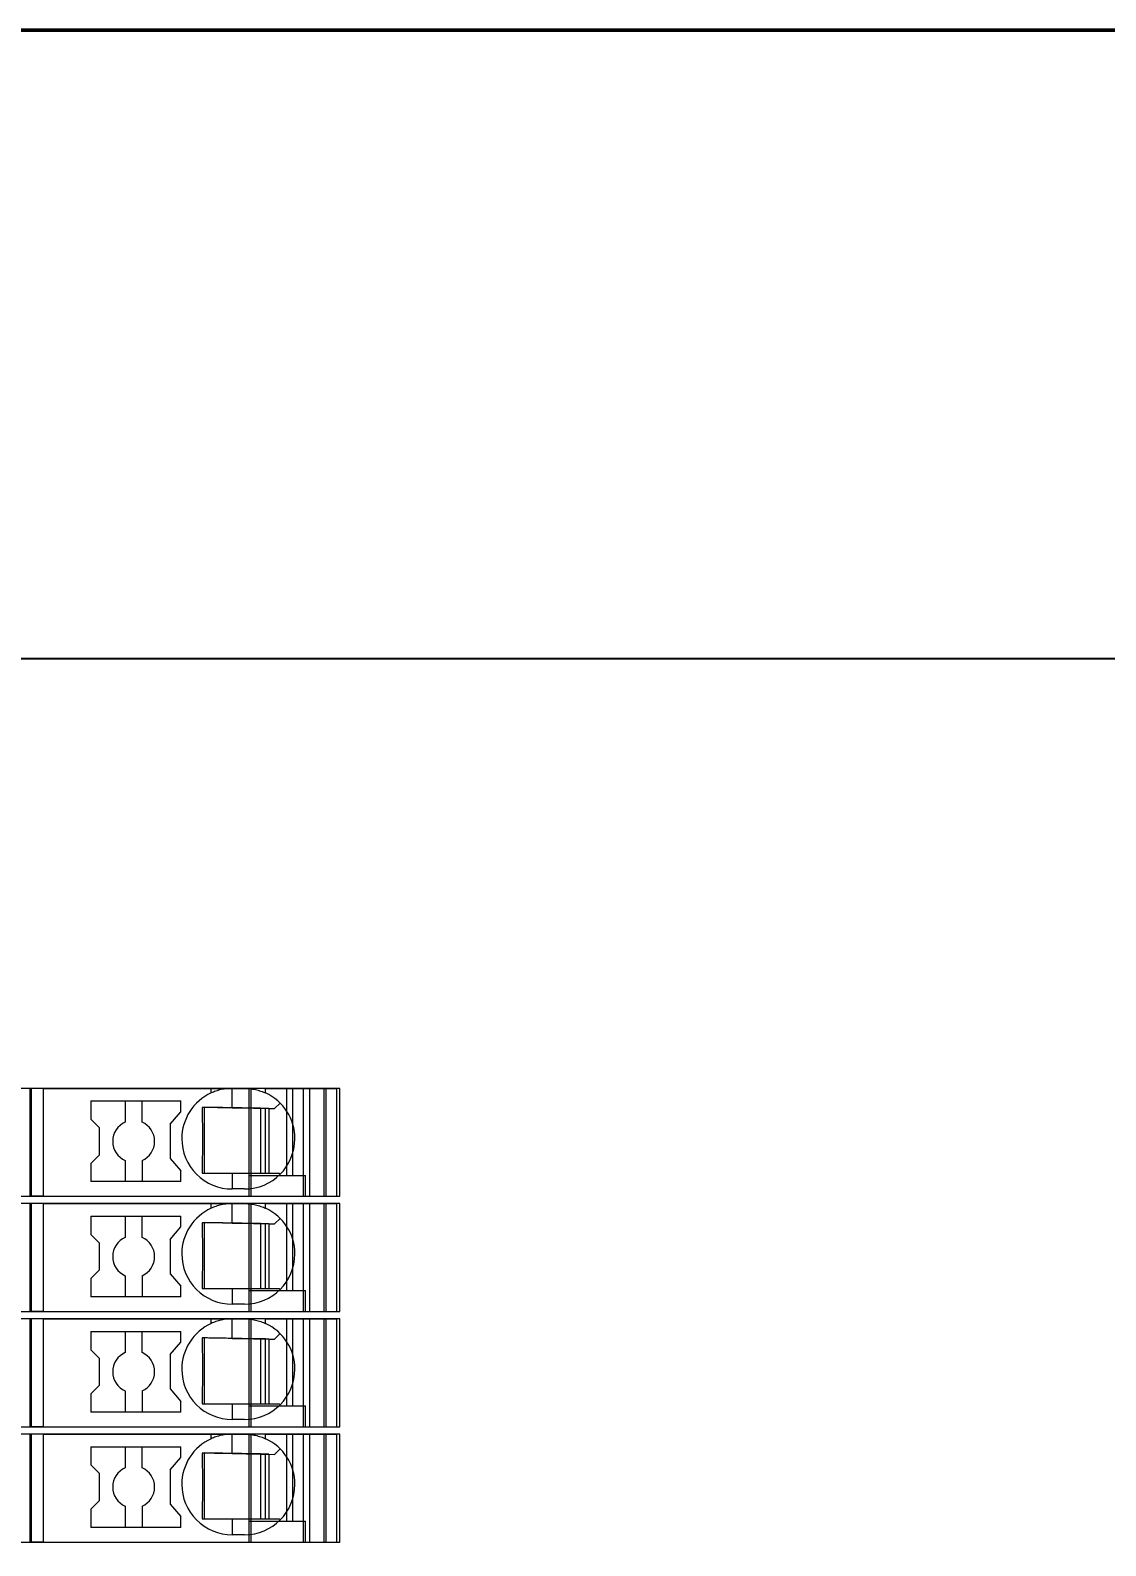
# Model space of a CAD drawing. Header units: millimetres. Extents: x 0 to 1680, y 0 to 1188.
# Drawn here: x 954.4 to 1005.7, y 600.7 to 673 of the extents above; entities that cross this region are included whole.
import ezdxf
from ezdxf.enums import TextEntityAlignment as Align

# ---------------------------------------------------------------- set-up
doc = ezdxf.new("R2010")
doc.units = ezdxf.units.MM
for name, color, linetype, lineweight in [('EPLAN100', 7, 'Continuous', 13), ('EPLAN309', 5, 'Continuous', 5), ('EPLAN310', 5, 'Continuous', 5), ('EPLAN400', 5, 'Continuous', 9), ('EPLAN440', 73, 'Continuous', 9), ('EPLAN493', 5, 'Continuous', 5), ('EPLAN500', 7, 'Continuous', 9), ('EPLAN501', 7, 'Continuous', 9), ('EPLAN502', 7, 'Continuous', 9), ('EPLAN503', 7, 'Continuous', 9), ('EPLAN504', 7, 'Continuous', 9), ('MAIN-1', 7, 'Continuous', 5), ('MAIN-2', 7, 'Continuous', 5)]:
    doc.layers.add(name, color=color, linetype=linetype, lineweight=lineweight)
doc.styles.add('Tahoma', font='')
doc.styles.get('Tahoma').set_extended_font_data('Tahoma')

# ---------------------------------------------------------------- blocks, each defined once
blk = doc.blocks.new('EPLSYM_LibrarySPECIAL_Symbol12_Variant0_Placement8')
at = {"layer": 'EPLAN309', "lineweight": 13, "ltscale": 16}
blk.add_lwpolyline([(0, -5.15), (68.15, -5.15), (68.15, 0), (0, 0)], close=True, dxfattribs=at)
at = {"layer": 'EPLAN493', "color": 5, "style": 'Tahoma'}
blk.add_attdef('17_20450', text='', height=2.3478, dxfattribs=at).set_placement((0, -21.83478), align=Align.MIDDLE_RIGHT)
blk = doc.blocks.new('EPLSYM_LibrarySPECIAL_Symbol12_Variant0_Placement8_1')
at = {"layer": 'EPLAN309', "lineweight": 13, "ltscale": 16}
blk.add_lwpolyline([(0, -5.15), (68.15, -5.15), (68.15, 0), (0, 0)], close=True, dxfattribs=at)
at = {"layer": 'EPLAN493', "color": 5, "style": 'Tahoma'}
blk.add_attdef('17_20450', text='', height=2.3478, dxfattribs=at).set_placement((0, -21.83478), align=Align.MIDDLE_RIGHT)
blk = doc.blocks.new('EPLSYM_LibrarySPECIAL_Symbol12_Variant0_Placement8_2')
at = {"layer": 'EPLAN309', "lineweight": 13, "ltscale": 16}
blk.add_lwpolyline([(0, -5.15), (68.15, -5.15), (68.15, 0), (0, 0)], close=True, dxfattribs=at)
at = {"layer": 'EPLAN493', "color": 5, "style": 'Tahoma'}
blk.add_attdef('17_20450', text='', height=2.3478, dxfattribs=at).set_placement((0, -21.83478), align=Align.MIDDLE_RIGHT)
blk = doc.blocks.new('EPLSYM_LibrarySPECIAL_Symbol12_Variant0_Placement8_3')
at = {"layer": 'EPLAN309', "lineweight": 13, "ltscale": 16}
blk.add_lwpolyline([(0, -5.15), (68.15, -5.15), (68.15, 0), (0, 0)], close=True, dxfattribs=at)
at = {"layer": 'EPLAN493', "color": 5, "style": 'Tahoma'}
blk.add_attdef('17_20450', text='', height=2.3478, dxfattribs=at).set_placement((0, -21.83478), align=Align.MIDDLE_RIGHT)
blk = doc.blocks.new('EPLSYM_LibrarySPECIAL_Symbol11_Variant0_Placement8')
at = {"layer": 'EPLAN310', "lineweight": 25, "ltscale": 16}
blk.add_lwpolyline([(0, -440), (350, -440), (350, 0), (0, 0)], close=True, dxfattribs=at)
at = {"layer": 'EPLAN400', "color": 5, "style": 'Tahoma'}
blk.add_attdef('17_20010', text='', height=2.2575, dxfattribs=at).set_placement((-1.5, -0.9515), align=Align.TOP_RIGHT)
at = {"layer": 'EPLAN440', "color": 73, "style": 'Tahoma'}
blk.add_attdef('17_20300', text='', height=1.6254, dxfattribs=at).set_placement((-1.5, -4.57508), align=Align.TOP_RIGHT)
at = {"layer": 'EPLAN500', "color": 7, "style": 'Tahoma'}
blk.add_attdef('17_20027', text='', height=1.6254, dxfattribs=at).set_placement((-1.5, -7.27508), align=Align.TOP_RIGHT)
at = {"layer": 'EPLAN501', "color": 7, "style": 'Tahoma'}
blk.add_attdef('17_20011', text='', height=1.6254, dxfattribs=at).set_placement((-1.5, -12.67508), align=Align.TOP_RIGHT)
at = {"layer": 'EPLAN502', "color": 7, "style": 'Tahoma'}
blk.add_attdef('17_20025', text='', height=1.6254, dxfattribs=at).set_placement((-1.5, -15.37508), align=Align.TOP_RIGHT)
at = {"layer": 'EPLAN503', "color": 7, "style": 'Tahoma'}
blk.add_attdef('17_20024', text='', height=1.6254, dxfattribs=at).set_placement((-1.5, -18.07508), align=Align.TOP_RIGHT)
at = {"layer": 'EPLAN504', "color": 7, "style": 'Tahoma'}
blk.add_attdef('17_20901[1]', text='', height=1.6254, dxfattribs=at).set_placement((-1.5, -9.97508), align=Align.TOP_RIGHT)

msp = doc.modelspace()

# ---------------------------------------------------------------- linework, layer by layer
at = {"layer": 'EPLAN100', "lineweight": 50, "ltscale": 16}
msp.add_lwpolyline([(742, 173), (1142, 173), (1142, 673), (742, 673)], close=True, dxfattribs=at)
at = {"layer": 'MAIN-1'}
for p, q in [((955, 622.5), (954.367, 622.5)), ((954.367, 617.35), (954.367, 622.5)), ((955, 622.5), (963, 622.5)), ((955, 617.35), (955, 622.5)), ((963, 622.5), (964, 622.5)), ((963, 622.282), (963, 622.5)), ((963.052, 622.305), (963, 622.282)), ((963.106, 622.327), (963.052, 622.305)), ((963.163, 622.349), (963.106, 622.327)), ((963.222, 622.37), (963.163, 622.349)), ((963.283, 622.39), (963.222, 622.37)), ((963.347, 622.409), (963.283, 622.39)), ((963.413, 622.427), (963.347, 622.409)), ((963.481, 622.443), (963.413, 622.427)), ((963.551, 622.458), (963.481, 622.443)), ((963.622, 622.47), (963.551, 622.458)), ((963.696, 622.481), (963.622, 622.47)), ((963.771, 622.489), (963.696, 622.481)), ((963.847, 622.495), (963.771, 622.489)), ((963.923, 622.499), (963.847, 622.495)), ((964, 622.5), (963.923, 622.499)), ((964, 621.568), (964, 622.5)), ((964, 622.5), (964.6, 622.5)), ((964.6, 622.5), (964.677, 622.499)), ((965.6, 622.5), (964.6, 622.5)), ((964.677, 622.499), (964.753, 622.495)), ((964.753, 622.495), (964.829, 622.489)), ((964.829, 622.489), (964.904, 622.481)), ((964.904, 622.481), (964.978, 622.47)), ((964.978, 622.47), (965.049, 622.458)), ((965.049, 622.458), (965.119, 622.443)), ((965.119, 622.443), (965.187, 622.427)), ((965.187, 622.427), (965.253, 622.409)), ((965.253, 622.409), (965.317, 622.39)), ((965.317, 622.39), (965.378, 622.37)), ((965.378, 622.37), (965.437, 622.349)), ((965.437, 622.349), (965.494, 622.327)), ((965.494, 622.327), (965.548, 622.305)), ((965.548, 622.305), (965.6, 622.282)), ((965.6, 622.5), (969, 622.5)), ((965.6, 622.282), (965.6, 622.5)), ((969, 617.35), (969, 622.5)), ((957.25, 621.9), (957.25, 621.029)), ((957.25, 621.9), (961.55, 621.9)), ((958.9, 621.9), (958.9, 620.892)), ((959.7, 620.892), (959.7, 621.9)), ((961.05, 620.793), (961.55, 621.389)), ((961.55, 621.389), (961.55, 621.9)), ((962.574, 621.592), (962.574, 621.522)), ((962.635, 621.591), (962.574, 621.592)), ((962.574, 621.522), (962.575, 621.45)), ((962.575, 621.45), (962.576, 621.377)), ((962.576, 621.377), (962.577, 621.303)), ((962.577, 621.303), (962.577, 621.227)), ((962.696, 621.59), (962.635, 621.591)), ((962.671, 621.591), (962.671, 618.45)), ((962.759, 621.589), (962.696, 621.59)), ((962.822, 621.588), (962.759, 621.589)), ((962.887, 621.587), (962.822, 621.588)), ((962.953, 621.586), (962.887, 621.587)), ((963.021, 621.585), (962.953, 621.586)), ((963.09, 621.584), (963.021, 621.585)), ((963.16, 621.582), (963.09, 621.584)), ((963.233, 621.581), (963.16, 621.582)), ((963.307, 621.58), (963.233, 621.581)), ((963.385, 621.579), (963.307, 621.58)), ((963.464, 621.577), (963.385, 621.579)), ((963.547, 621.576), (963.464, 621.577)), ((963.632, 621.575), (963.547, 621.576)), ((963.72, 621.573), (963.632, 621.575)), ((963.812, 621.571), (963.72, 621.573)), ((963.905, 621.57), (963.812, 621.571)), ((964, 621.568), (963.905, 621.57)), ((964, 621.568), (966.033, 621.533)), ((965.35, 621.545), (965.35, 618.45)), ((965.6, 618.45), (965.6, 621.54)), ((965.75, 621.538), (965.75, 618.45)), ((966.033, 621.533), (966.297, 621.797)), ((957.65, 620.629), (957.25, 621.029)), ((957.65, 620.629), (957.65, 619.321)), ((961.05, 620.793), (961.05, 619.157)), ((962.577, 621.227), (962.578, 621.149)), ((962.578, 621.149), (962.579, 621.07)), ((962.579, 621.07), (962.58, 620.988)), ((962.58, 620.988), (962.58, 620.904)), ((962.58, 620.904), (962.581, 620.817)), ((962.581, 620.817), (962.581, 620.726)), ((962.581, 620.726), (962.582, 620.632)), ((962.582, 620.632), (962.582, 620.534)), ((962.582, 620.534), (962.583, 620.431)), ((962.583, 620.431), (962.583, 620.324)), ((962.583, 620.324), (962.583, 620.213)), ((962.583, 620.213), (962.583, 620.1)), ((962.583, 620.1), (962.583, 619.979)), ((962.583, 619.979), (962.583, 619.861)), ((962.583, 619.861), (962.583, 619.747)), ((957.65, 619.321), (957.25, 618.921)), ((961.05, 619.157), (961.55, 618.561)), ((962.579, 619.159), (962.578, 619.073)), ((962.58, 619.248), (962.579, 619.159)), ((962.581, 619.339), (962.58, 619.248)), ((962.582, 619.534), (962.581, 619.434)), ((962.581, 619.434), (962.581, 619.339)), ((962.583, 619.747), (962.582, 619.638)), ((962.582, 619.638), (962.582, 619.534)), ((957.25, 618.921), (957.25, 618.05)), ((958.9, 619.058), (958.9, 618.05)), ((959.7, 619.058), (959.7, 618.05)), ((961.55, 618.05), (961.55, 618.561)), ((962.573, 618.524), (962.572, 618.45)), ((962.572, 618.45), (962.633, 618.45)), ((962.574, 618.598), (962.573, 618.524)), ((962.575, 618.75), (962.574, 618.674)), ((962.574, 618.674), (962.574, 618.598)), ((962.576, 618.829), (962.575, 618.75)), ((962.577, 618.908), (962.576, 618.829)), ((962.578, 618.99), (962.577, 618.908)), ((962.578, 619.073), (962.578, 618.99)), ((962.633, 618.45), (962.695, 618.45)), ((962.695, 618.45), (962.759, 618.45)), ((962.759, 618.45), (962.823, 618.45)), ((962.823, 618.45), (962.889, 618.45)), ((962.889, 618.45), (962.955, 618.45)), ((962.955, 618.45), (963.024, 618.45)), ((963.024, 618.45), (963.093, 618.45)), ((963.093, 618.45), (963.165, 618.45)), ((963.165, 618.45), (963.239, 618.45)), ((963.239, 618.45), (963.314, 618.45)), ((963.314, 618.45), (963.392, 618.45)), ((963.392, 618.45), (963.472, 618.45)), ((963.472, 618.45), (963.555, 618.45)), ((963.555, 618.45), (963.64, 618.45)), ((963.64, 618.45), (963.727, 618.45)), ((963.727, 618.45), (963.817, 618.45)), ((963.817, 618.45), (963.908, 618.45)), ((963.908, 618.45), (964, 618.45)), ((964, 618.45), (964, 617.7)), ((964, 618.45), (966.25, 618.45)), ((966.297, 618.403), (966.25, 618.45)), ((961.55, 618.05), (957.25, 618.05)), ((964.6, 617.7), (964, 617.7)), ((955, 617.35), (954.367, 617.35)), ((955, 617), (954.367, 617)), ((954.367, 611.85), (954.367, 617)), ((955, 617.35), (969, 617.35)), ((955, 617), (963, 617)), ((955, 611.85), (955, 617)), ((963, 617), (964, 617)), ((963, 616.782), (963, 617)), ((963.481, 616.943), (963.413, 616.927)), ((963.551, 616.958), (963.481, 616.943)), ((963.622, 616.97), (963.551, 616.958)), ((963.696, 616.981), (963.622, 616.97)), ((963.771, 616.989), (963.696, 616.981)), ((963.847, 616.995), (963.771, 616.989)), ((963.923, 616.999), (963.847, 616.995)), ((964, 617), (963.923, 616.999)), ((964, 616.068), (964, 617)), ((964, 617), (964.6, 617)), ((964.6, 617), (964.677, 616.999)), ((965.6, 617), (964.6, 617)), ((964.677, 616.999), (964.753, 616.995)), ((964.753, 616.995), (964.829, 616.989)), ((964.829, 616.989), (964.904, 616.981)), ((964.904, 616.981), (964.978, 616.97)), ((964.978, 616.97), (965.049, 616.958)), ((965.049, 616.958), (965.119, 616.943)), ((965.119, 616.943), (965.187, 616.927)), ((965.6, 617), (969, 617)), ((965.6, 616.782), (965.6, 617)), ((967.5, 617.35), (967.5, 617.35)), ((969, 611.85), (969, 617)), ((957.25, 616.4), (957.25, 615.529)), ((957.25, 616.4), (961.55, 616.4)), ((958.9, 616.4), (958.9, 615.392)), ((959.7, 615.392), (959.7, 616.4)), ((961.55, 615.889), (961.55, 616.4)), ((963.052, 616.805), (963, 616.782)), ((963.106, 616.827), (963.052, 616.805)), ((963.163, 616.849), (963.106, 616.827)), ((963.222, 616.87), (963.163, 616.849)), ((963.283, 616.89), (963.222, 616.87)), ((963.347, 616.909), (963.283, 616.89)), ((963.413, 616.927), (963.347, 616.909)), ((965.187, 616.927), (965.253, 616.909)), ((965.253, 616.909), (965.317, 616.89)), ((965.317, 616.89), (965.378, 616.87)), ((965.378, 616.87), (965.437, 616.849)), ((965.437, 616.849), (965.494, 616.827)), ((965.494, 616.827), (965.548, 616.805)), ((965.548, 616.805), (965.6, 616.782)), ((966.033, 616.033), (966.297, 616.297)), ((957.65, 615.129), (957.25, 615.529)), ((961.05, 615.293), (961.55, 615.889)), ((962.574, 616.092), (962.574, 616.022)), ((962.635, 616.091), (962.574, 616.092)), ((962.574, 616.022), (962.575, 615.95)), ((962.575, 615.95), (962.576, 615.877)), ((962.576, 615.877), (962.577, 615.803)), ((962.577, 615.803), (962.577, 615.727)), ((962.577, 615.727), (962.578, 615.649)), ((962.578, 615.649), (962.579, 615.57)), ((962.579, 615.57), (962.58, 615.488)), ((962.58, 615.488), (962.58, 615.404)), ((962.696, 616.09), (962.635, 616.091)), ((962.671, 616.091), (962.671, 612.95)), ((962.759, 616.089), (962.696, 616.09)), ((962.822, 616.088), (962.759, 616.089)), ((962.887, 616.087), (962.822, 616.088)), ((962.953, 616.086), (962.887, 616.087)), ((963.021, 616.085), (962.953, 616.086)), ((963.09, 616.084), (963.021, 616.085)), ((963.16, 616.082), (963.09, 616.084)), ((963.233, 616.081), (963.16, 616.082)), ((963.307, 616.08), (963.233, 616.081)), ((963.385, 616.079), (963.307, 616.08)), ((963.464, 616.077), (963.385, 616.079)), ((963.547, 616.076), (963.464, 616.077)), ((963.632, 616.075), (963.547, 616.076)), ((963.72, 616.073), (963.632, 616.075)), ((963.812, 616.071), (963.72, 616.073)), ((963.905, 616.07), (963.812, 616.071)), ((964, 616.068), (963.905, 616.07)), ((964, 616.068), (966.033, 616.033)), ((965.35, 616.045), (965.35, 612.95)), ((965.6, 612.95), (965.6, 616.04)), ((965.75, 616.038), (965.75, 612.95)), ((957.65, 615.129), (957.65, 613.821)), ((961.05, 615.293), (961.05, 613.657)), ((962.58, 615.404), (962.581, 615.317)), ((962.581, 615.317), (962.581, 615.226)), ((962.581, 615.226), (962.582, 615.132)), ((962.582, 615.132), (962.582, 615.034)), ((962.582, 615.034), (962.583, 614.931)), ((962.583, 614.931), (962.583, 614.824)), ((962.583, 614.824), (962.583, 614.713)), ((962.583, 614.247), (962.582, 614.138)), ((962.582, 614.138), (962.582, 614.034)), ((962.583, 614.713), (962.583, 614.6)), ((962.583, 614.6), (962.583, 614.479)), ((962.583, 614.479), (962.583, 614.361)), ((962.583, 614.361), (962.583, 614.247)), ((957.65, 613.821), (957.25, 613.421)), ((957.25, 613.421), (957.25, 612.55)), ((958.9, 613.558), (958.9, 612.55)), ((959.7, 613.558), (959.7, 612.55)), ((961.05, 613.657), (961.55, 613.061)), ((962.576, 613.329), (962.575, 613.25)), ((962.577, 613.408), (962.576, 613.329)), ((962.578, 613.49), (962.577, 613.408)), ((962.579, 613.659), (962.578, 613.573)), ((962.578, 613.573), (962.578, 613.49)), ((962.58, 613.748), (962.579, 613.659)), ((962.581, 613.839), (962.58, 613.748)), ((962.582, 614.034), (962.581, 613.934)), ((962.581, 613.934), (962.581, 613.839)), ((961.55, 612.55), (961.55, 613.061)), ((962.573, 613.024), (962.572, 612.95)), ((962.572, 612.95), (962.633, 612.95)), ((962.574, 613.098), (962.573, 613.024)), ((962.575, 613.25), (962.574, 613.174)), ((962.574, 613.174), (962.574, 613.098)), ((962.633, 612.95), (962.695, 612.95)), ((962.695, 612.95), (962.759, 612.95)), ((962.759, 612.95), (962.823, 612.95)), ((962.823, 612.95), (962.889, 612.95)), ((962.889, 612.95), (962.955, 612.95)), ((962.955, 612.95), (963.024, 612.95)), ((963.024, 612.95), (963.093, 612.95)), ((963.093, 612.95), (963.165, 612.95)), ((963.165, 612.95), (963.239, 612.95)), ((963.239, 612.95), (963.314, 612.95)), ((963.314, 612.95), (963.392, 612.95)), ((963.392, 612.95), (963.472, 612.95)), ((963.472, 612.95), (963.555, 612.95)), ((963.555, 612.95), (963.64, 612.95)), ((963.64, 612.95), (963.727, 612.95)), ((963.727, 612.95), (963.817, 612.95)), ((963.817, 612.95), (963.908, 612.95)), ((963.908, 612.95), (964, 612.95)), ((964, 612.95), (964, 612.2)), ((964, 612.95), (966.25, 612.95)), ((966.297, 612.903), (966.25, 612.95)), ((961.55, 612.55), (957.25, 612.55)), ((964.6, 612.2), (964, 612.2)), ((955, 611.85), (954.367, 611.85)), ((955, 611.5), (954.367, 611.5)), ((954.367, 606.35), (954.367, 611.5)), ((955, 611.85), (969, 611.85)), ((955, 611.5), (963, 611.5)), ((955, 606.35), (955, 611.5)), ((963, 611.5), (964, 611.5)), ((963, 611.282), (963, 611.5)), ((963.052, 611.305), (963, 611.282)), ((963.106, 611.327), (963.052, 611.305)), ((963.163, 611.349), (963.106, 611.327)), ((963.222, 611.37), (963.163, 611.349)), ((963.283, 611.39), (963.222, 611.37)), ((963.347, 611.409), (963.283, 611.39)), ((963.413, 611.427), (963.347, 611.409)), ((963.481, 611.443), (963.413, 611.427)), ((963.551, 611.458), (963.481, 611.443)), ((963.622, 611.47), (963.551, 611.458)), ((963.696, 611.481), (963.622, 611.47)), ((963.771, 611.489), (963.696, 611.481)), ((963.847, 611.495), (963.771, 611.489)), ((963.923, 611.499), (963.847, 611.495)), ((964, 611.5), (963.923, 611.499)), ((964, 610.568), (964, 611.5)), ((964, 611.5), (964.6, 611.5)), ((964.6, 611.5), (964.677, 611.499)), ((965.6, 611.5), (964.6, 611.5)), ((964.677, 611.499), (964.753, 611.495)), ((964.753, 611.495), (964.829, 611.489)), ((964.829, 611.489), (964.904, 611.481)), ((964.904, 611.481), (964.978, 611.47)), ((964.978, 611.47), (965.049, 611.458)), ((965.049, 611.458), (965.119, 611.443)), ((965.119, 611.443), (965.187, 611.427)), ((965.187, 611.427), (965.253, 611.409)), ((965.253, 611.409), (965.317, 611.39)), ((965.317, 611.39), (965.378, 611.37)), ((965.378, 611.37), (965.437, 611.349)), ((965.437, 611.349), (965.494, 611.327)), ((965.494, 611.327), (965.548, 611.305)), ((965.548, 611.305), (965.6, 611.282)), ((965.6, 611.5), (969, 611.5)), ((965.6, 611.282), (965.6, 611.5)), ((967.5, 611.85), (967.5, 611.85)), ((969, 606.35), (969, 611.5)), ((957.25, 610.9), (957.25, 610.029)), ((957.25, 610.9), (961.55, 610.9)), ((958.9, 610.9), (958.9, 609.892)), ((959.7, 609.892), (959.7, 610.9)), ((961.55, 610.389), (961.55, 610.9)), ((962.574, 610.592), (962.574, 610.522)), ((962.635, 610.591), (962.574, 610.592)), ((962.574, 610.522), (962.575, 610.45)), ((962.575, 610.45), (962.576, 610.377)), ((962.696, 610.59), (962.635, 610.591)), ((962.671, 610.591), (962.671, 607.45)), ((962.759, 610.589), (962.696, 610.59)), ((962.822, 610.588), (962.759, 610.589)), ((962.887, 610.587), (962.822, 610.588)), ((962.953, 610.586), (962.887, 610.587)), ((963.021, 610.585), (962.953, 610.586)), ((963.09, 610.584), (963.021, 610.585)), ((963.16, 610.582), (963.09, 610.584)), ((963.233, 610.581), (963.16, 610.582)), ((963.307, 610.58), (963.233, 610.581)), ((963.385, 610.579), (963.307, 610.58)), ((963.464, 610.577), (963.385, 610.579)), ((963.547, 610.576), (963.464, 610.577)), ((963.632, 610.575), (963.547, 610.576)), ((963.72, 610.573), (963.632, 610.575)), ((963.812, 610.571), (963.72, 610.573)), ((963.905, 610.57), (963.812, 610.571)), ((964, 610.568), (963.905, 610.57)), ((964, 610.568), (966.033, 610.533)), ((965.35, 610.545), (965.35, 607.45)), ((965.6, 607.45), (965.6, 610.54)), ((965.75, 610.538), (965.75, 607.45)), ((966.033, 610.533), (966.297, 610.797)), ((957.65, 609.629), (957.25, 610.029)), ((961.05, 609.793), (961.55, 610.389)), ((961.05, 609.793), (961.05, 608.157)), ((962.576, 610.377), (962.577, 610.303)), ((962.577, 610.303), (962.577, 610.227)), ((962.577, 610.227), (962.578, 610.149)), ((962.578, 610.149), (962.579, 610.07)), ((962.579, 610.07), (962.58, 609.988)), ((962.58, 609.988), (962.58, 609.904)), ((962.58, 609.904), (962.581, 609.817)), ((962.581, 609.817), (962.581, 609.726)), ((962.581, 609.726), (962.582, 609.632)), ((957.65, 609.629), (957.65, 608.321)), ((962.582, 609.632), (962.582, 609.534)), ((962.582, 609.534), (962.583, 609.431)), ((962.583, 609.431), (962.583, 609.324)), ((962.583, 609.324), (962.583, 609.213)), ((962.583, 609.213), (962.583, 609.1)), ((962.583, 609.1), (962.583, 608.979)), ((962.583, 608.979), (962.583, 608.861)), ((957.65, 608.321), (957.25, 607.921)), ((962.581, 608.339), (962.58, 608.248)), ((962.582, 608.534), (962.581, 608.434)), ((962.581, 608.434), (962.581, 608.339)), ((962.583, 608.747), (962.582, 608.638)), ((962.582, 608.638), (962.582, 608.534)), ((962.583, 608.861), (962.583, 608.747)), ((957.25, 607.921), (957.25, 607.05)), ((958.9, 608.058), (958.9, 607.05)), ((959.7, 608.058), (959.7, 607.05)), ((961.05, 608.157), (961.55, 607.561)), ((961.55, 607.05), (961.55, 607.561)), ((962.574, 607.598), (962.573, 607.524)), ((962.575, 607.75), (962.574, 607.674)), ((962.574, 607.674), (962.574, 607.598)), ((962.576, 607.829), (962.575, 607.75)), ((962.577, 607.908), (962.576, 607.829)), ((962.578, 607.99), (962.577, 607.908)), ((962.579, 608.159), (962.578, 608.073)), ((962.578, 608.073), (962.578, 607.99)), ((962.58, 608.248), (962.579, 608.159)), ((961.55, 607.05), (957.25, 607.05)), ((962.573, 607.524), (962.572, 607.45)), ((962.572, 607.45), (962.633, 607.45)), ((962.633, 607.45), (962.695, 607.45)), ((962.695, 607.45), (962.759, 607.45)), ((962.759, 607.45), (962.823, 607.45)), ((962.823, 607.45), (962.889, 607.45)), ((962.889, 607.45), (962.955, 607.45)), ((962.955, 607.45), (963.024, 607.45)), ((963.024, 607.45), (963.093, 607.45)), ((963.093, 607.45), (963.165, 607.45)), ((963.165, 607.45), (963.239, 607.45)), ((963.239, 607.45), (963.314, 607.45)), ((963.314, 607.45), (963.392, 607.45)), ((963.392, 607.45), (963.472, 607.45)), ((963.472, 607.45), (963.555, 607.45)), ((963.555, 607.45), (963.64, 607.45)), ((963.64, 607.45), (963.727, 607.45)), ((963.727, 607.45), (963.817, 607.45)), ((963.817, 607.45), (963.908, 607.45)), ((963.908, 607.45), (964, 607.45)), ((964, 607.45), (964, 606.7)), ((964, 607.45), (966.25, 607.45)), ((966.297, 607.403), (966.25, 607.45)), ((955, 606.35), (954.367, 606.35)), ((955, 606.35), (969, 606.35)), ((964.6, 606.7), (964, 606.7)), ((967.5, 606.35), (967.5, 606.35)), ((955, 606), (954.367, 606)), ((954.367, 600.85), (954.367, 606)), ((955, 606), (963, 606)), ((955, 600.85), (955, 606)), ((957.25, 605.4), (957.25, 604.529)), ((957.25, 605.4), (961.55, 605.4)), ((958.9, 605.4), (958.9, 604.392)), ((959.7, 604.392), (959.7, 605.4)), ((961.55, 604.889), (961.55, 605.4)), ((963, 606), (964, 606)), ((963, 605.782), (963, 606)), ((963.052, 605.805), (963, 605.782)), ((963.106, 605.827), (963.052, 605.805)), ((963.163, 605.849), (963.106, 605.827)), ((963.222, 605.87), (963.163, 605.849)), ((963.283, 605.89), (963.222, 605.87)), ((963.347, 605.909), (963.283, 605.89)), ((963.413, 605.927), (963.347, 605.909)), ((963.481, 605.943), (963.413, 605.927)), ((963.551, 605.958), (963.481, 605.943)), ((963.622, 605.97), (963.551, 605.958)), ((963.696, 605.981), (963.622, 605.97)), ((963.771, 605.989), (963.696, 605.981)), ((963.847, 605.995), (963.771, 605.989)), ((963.923, 605.999), (963.847, 605.995)), ((964, 606), (963.923, 605.999)), ((964, 605.068), (964, 606)), ((964, 606), (964.6, 606)), ((964.6, 606), (964.677, 605.999)), ((965.6, 606), (964.6, 606)), ((964.677, 605.999), (964.753, 605.995)), ((964.753, 605.995), (964.829, 605.989)), ((964.829, 605.989), (964.904, 605.981)), ((964.904, 605.981), (964.978, 605.97)), ((964.978, 605.97), (965.049, 605.958)), ((965.049, 605.958), (965.119, 605.943)), ((965.119, 605.943), (965.187, 605.927)), ((965.187, 605.927), (965.253, 605.909)), ((965.253, 605.909), (965.317, 605.89)), ((965.317, 605.89), (965.378, 605.87)), ((965.378, 605.87), (965.437, 605.849)), ((965.437, 605.849), (965.494, 605.827)), ((965.494, 605.827), (965.548, 605.805)), ((965.548, 605.805), (965.6, 605.782)), ((965.6, 606), (969, 606)), ((965.6, 605.782), (965.6, 606)), ((969, 600.85), (969, 606)), ((961.05, 604.293), (961.55, 604.889)), ((962.574, 605.092), (962.574, 605.022)), ((962.635, 605.091), (962.574, 605.092)), ((962.574, 605.022), (962.575, 604.95)), ((962.575, 604.95), (962.576, 604.877)), ((962.576, 604.877), (962.577, 604.803)), ((962.577, 604.803), (962.577, 604.727)), ((962.577, 604.727), (962.578, 604.649)), ((962.578, 604.649), (962.579, 604.57)), ((962.696, 605.09), (962.635, 605.091)), ((962.671, 605.091), (962.671, 601.95)), ((962.759, 605.089), (962.696, 605.09)), ((962.822, 605.088), (962.759, 605.089)), ((962.887, 605.087), (962.822, 605.088)), ((962.953, 605.086), (962.887, 605.087)), ((963.021, 605.085), (962.953, 605.086)), ((963.09, 605.084), (963.021, 605.085)), ((963.16, 605.082), (963.09, 605.084)), ((963.233, 605.081), (963.16, 605.082)), ((963.307, 605.08), (963.233, 605.081)), ((963.385, 605.079), (963.307, 605.08)), ((963.464, 605.077), (963.385, 605.079)), ((963.547, 605.076), (963.464, 605.077)), ((963.632, 605.075), (963.547, 605.076)), ((963.72, 605.073), (963.632, 605.075)), ((963.812, 605.071), (963.72, 605.073)), ((963.905, 605.07), (963.812, 605.071)), ((964, 605.068), (963.905, 605.07)), ((964, 605.068), (966.033, 605.033)), ((965.35, 605.045), (965.35, 601.95)), ((965.6, 601.95), (965.6, 605.04)), ((965.75, 605.038), (965.75, 601.95)), ((966.033, 605.033), (966.297, 605.297)), ((957.65, 604.129), (957.25, 604.529)), ((957.65, 604.129), (957.65, 602.821)), ((961.05, 604.293), (961.05, 602.657)), ((962.579, 604.57), (962.58, 604.488)), ((962.58, 604.488), (962.58, 604.404)), ((962.58, 604.404), (962.581, 604.317)), ((962.581, 604.317), (962.581, 604.226)), ((962.581, 604.226), (962.582, 604.132)), ((962.582, 604.132), (962.582, 604.034)), ((962.582, 604.034), (962.583, 603.931)), ((962.583, 603.931), (962.583, 603.824)), ((962.583, 603.247), (962.582, 603.138)), ((962.583, 603.824), (962.583, 603.713)), ((962.583, 603.713), (962.583, 603.6)), ((962.583, 603.6), (962.583, 603.479)), ((962.583, 603.479), (962.583, 603.361)), ((962.583, 603.361), (962.583, 603.247)), ((957.65, 602.821), (957.25, 602.421)), ((958.9, 602.558), (958.9, 601.55)), ((959.7, 602.558), (959.7, 601.55)), ((961.05, 602.657), (961.55, 602.061)), ((962.578, 602.49), (962.577, 602.408)), ((962.579, 602.659), (962.578, 602.573)), ((962.578, 602.573), (962.578, 602.49)), ((962.58, 602.748), (962.579, 602.659)), ((962.581, 602.839), (962.58, 602.748)), ((962.582, 603.034), (962.581, 602.934)), ((962.581, 602.934), (962.581, 602.839)), ((962.582, 603.138), (962.582, 603.034)), ((957.25, 602.421), (957.25, 601.55)), ((961.55, 601.55), (961.55, 602.061)), ((962.573, 602.024), (962.572, 601.95)), ((962.572, 601.95), (962.633, 601.95)), ((962.574, 602.098), (962.573, 602.024)), ((962.575, 602.25), (962.574, 602.174)), ((962.574, 602.174), (962.574, 602.098)), ((962.576, 602.329), (962.575, 602.25)), ((962.577, 602.408), (962.576, 602.329)), ((962.633, 601.95), (962.695, 601.95)), ((962.695, 601.95), (962.759, 601.95)), ((962.759, 601.95), (962.823, 601.95)), ((962.823, 601.95), (962.889, 601.95)), ((962.889, 601.95), (962.955, 601.95)), ((962.955, 601.95), (963.024, 601.95)), ((963.024, 601.95), (963.093, 601.95)), ((963.093, 601.95), (963.165, 601.95)), ((963.165, 601.95), (963.239, 601.95)), ((963.239, 601.95), (963.314, 601.95)), ((963.314, 601.95), (963.392, 601.95)), ((963.392, 601.95), (963.472, 601.95)), ((963.472, 601.95), (963.555, 601.95)), ((963.555, 601.95), (963.64, 601.95)), ((963.64, 601.95), (963.727, 601.95)), ((963.727, 601.95), (963.817, 601.95)), ((963.817, 601.95), (963.908, 601.95)), ((963.908, 601.95), (964, 601.95)), ((964, 601.95), (964, 601.2)), ((964, 601.95), (966.25, 601.95)), ((966.297, 601.903), (966.25, 601.95)), ((961.55, 601.55), (957.25, 601.55)), ((964.6, 601.2), (964, 601.2)), ((955, 600.85), (954.367, 600.85)), ((955, 600.85), (969, 600.85)), ((967.5, 600.85), (967.5, 600.85))]:
    msp.add_line(p, q, dxfattribs=at)
for centre, radius, start, end in [((964, 620.1), 2.4, 114.62435, 179.99998), ((964.6, 620.1), 2.4, 0.00002, 65.37565), ((959.3, 619.975), 1, 113.57819, 179.99998), ((959.3, 619.975), 1, 0.00002, 66.42181), ((959.3, 619.975), 1, 179.99998, 246.42183), ((959.3, 619.975), 1, 293.57817, 0.00002), ((964, 620.1), 2.4, 179.99998, 270.00002), ((964.6, 620.1), 2.4, 270.00002, 0.00002), ((964, 614.6), 2.4, 114.62435, 179.99998), ((964.6, 614.6), 2.4, 0.00002, 65.37565), ((959.3, 614.475), 1, 113.57819, 179.99998), ((959.3, 614.475), 1, 0.00002, 66.42181), ((959.3, 614.475), 1, 179.99998, 246.42183), ((959.3, 614.475), 1, 293.57817, 0.00002), ((964, 614.6), 2.4, 179.99998, 270.00002), ((964.6, 614.6), 2.4, 270.00002, 0.00002), ((964, 609.1), 2.4, 114.62435, 179.99998), ((964.6, 609.1), 2.4, 0.00002, 65.37565), ((959.3, 608.975), 1, 113.57819, 179.99998), ((959.3, 608.975), 1, 0.00002, 66.42181), ((964, 609.1), 2.4, 179.99998, 270.00002), ((964.6, 609.1), 2.4, 270.00002, 0.00002), ((959.3, 608.975), 1, 179.99998, 246.42183), ((959.3, 608.975), 1, 293.57817, 0.00002), ((964, 603.6), 2.4, 114.62435, 179.99998), ((964.6, 603.6), 2.4, 0.00002, 65.37565), ((959.3, 603.475), 1, 113.57819, 179.99998), ((959.3, 603.475), 1, 0.00002, 66.42181), ((959.3, 603.475), 1, 179.99998, 246.42183), ((959.3, 603.475), 1, 293.57817, 0.00002), ((964, 603.6), 2.4, 179.99998, 270.00002), ((964.6, 603.6), 2.4, 270.00002, 0.00002)]:
    msp.add_arc(centre, radius, start, end, dxfattribs=at)
at = {"layer": 'MAIN-2'}
for p, q in [((954.414, 622.5), (954.414, 617.35)), ((964.8, 622.5), (964.8, 617.35)), ((964.898, 622.5), (964.898, 617.35)), ((966.6, 622.5), (966.6, 618.35)), ((966.9, 618.35), (966.9, 622.5)), ((967.4, 622.5), (967.4, 617.35)), ((967.709, 617.35), (967.709, 622.5)), ((968.4, 617.35), (968.4, 622.5)), ((968.47, 622.5), (968.47, 617.35)), ((962.671, 621.6), (962.574, 621.592)), ((962.671, 621.6), (962.671, 621.591)), ((965.35, 621.553), (962.671, 621.6)), ((965.35, 621.548), (965.35, 621.553)), ((965.6, 621.543), (965.35, 621.548)), ((965.35, 621.548), (965.35, 621.545)), ((965.6, 621.543), (965.6, 621.542)), ((965.75, 621.539), (965.6, 621.542)), ((965.6, 621.54), (965.6, 621.542)), ((965.75, 621.538), (965.75, 621.539)), ((965.75, 621.538), (966.033, 621.533)), ((965.75, 621.538), (965.75, 621.538)), ((965.35, 618.45), (965.35, 618.45)), ((965.6, 618.45), (965.6, 618.45)), ((966.297, 618.403), (966.297, 618.403)), ((964.8, 618.35), (967.5, 618.35)), ((967.5, 617.35), (967.5, 618.35)), ((954.414, 617), (954.414, 611.85)), ((964.8, 617), (964.8, 611.85)), ((964.898, 617), (964.898, 611.85)), ((966.6, 617), (966.6, 612.85)), ((966.9, 612.85), (966.9, 617)), ((967.4, 617), (967.4, 611.85)), ((967.709, 611.85), (967.709, 617)), ((968.4, 611.85), (968.4, 617)), ((968.47, 617), (968.47, 611.85)), ((962.671, 616.1), (962.574, 616.092)), ((962.671, 616.1), (962.671, 616.091)), ((965.35, 616.053), (962.671, 616.1)), ((965.35, 616.048), (965.35, 616.053)), ((965.6, 616.043), (965.35, 616.048)), ((965.35, 616.048), (965.35, 616.045)), ((965.6, 616.043), (965.6, 616.042)), ((965.75, 616.039), (965.6, 616.042)), ((965.6, 616.04), (965.6, 616.042)), ((965.75, 616.038), (965.75, 616.039)), ((965.75, 616.038), (966.033, 616.033)), ((965.75, 616.038), (965.75, 616.038)), ((964.8, 612.85), (967.5, 612.85)), ((965.35, 612.95), (965.35, 612.95)), ((965.6, 612.95), (965.6, 612.95)), ((966.297, 612.903), (966.297, 612.903)), ((967.5, 611.85), (967.5, 612.85)), ((954.414, 611.5), (954.414, 606.35)), ((964.8, 611.5), (964.8, 606.35)), ((964.898, 611.5), (964.898, 606.35)), ((966.6, 611.5), (966.6, 607.35)), ((966.9, 607.35), (966.9, 611.5)), ((967.4, 611.5), (967.4, 606.35)), ((967.709, 606.35), (967.709, 611.5)), ((968.4, 606.35), (968.4, 611.5)), ((968.47, 611.5), (968.47, 606.35)), ((962.671, 610.6), (962.574, 610.592)), ((962.671, 610.6), (962.671, 610.591)), ((965.35, 610.553), (962.671, 610.6)), ((965.35, 610.548), (965.35, 610.553)), ((965.6, 610.543), (965.35, 610.548)), ((965.35, 610.548), (965.35, 610.545)), ((965.6, 610.543), (965.6, 610.542)), ((965.75, 610.539), (965.6, 610.542)), ((965.6, 610.54), (965.6, 610.542)), ((965.75, 610.538), (965.75, 610.539)), ((965.75, 610.538), (966.033, 610.533)), ((965.75, 610.538), (965.75, 610.538)), ((964.8, 607.35), (967.5, 607.35)), ((965.35, 607.45), (965.35, 607.45)), ((965.6, 607.45), (965.6, 607.45)), ((966.297, 607.403), (966.297, 607.403)), ((967.5, 606.35), (967.5, 607.35)), ((954.414, 606), (954.414, 600.85)), ((964.8, 606), (964.8, 600.85)), ((964.898, 606), (964.898, 600.85)), ((966.6, 606), (966.6, 601.85)), ((966.9, 601.85), (966.9, 606)), ((967.4, 606), (967.4, 600.85)), ((967.709, 600.85), (967.709, 606)), ((968.4, 600.85), (968.4, 606)), ((968.47, 606), (968.47, 600.85)), ((962.671, 605.1), (962.574, 605.092)), ((962.671, 605.1), (962.671, 605.091)), ((965.35, 605.053), (962.671, 605.1)), ((965.35, 605.048), (965.35, 605.053)), ((965.6, 605.043), (965.35, 605.048)), ((965.35, 605.048), (965.35, 605.045)), ((965.6, 605.043), (965.6, 605.042)), ((965.75, 605.039), (965.6, 605.042)), ((965.6, 605.04), (965.6, 605.042)), ((965.75, 605.038), (965.75, 605.039)), ((965.75, 605.038), (966.033, 605.033)), ((965.75, 605.038), (965.75, 605.038)), ((964.8, 601.85), (967.5, 601.85)), ((965.35, 601.95), (965.35, 601.95)), ((965.6, 601.95), (965.6, 601.95)), ((966.297, 601.903), (966.297, 601.903)), ((967.5, 600.85), (967.5, 601.85))]:
    msp.add_line(p, q, dxfattribs=at)

# ---------------------------------------------------------------- block references
msp.add_blockref('EPLSYM_LibrarySPECIAL_Symbol11_Variant0_Placement8', (767, 643))
ref = msp.add_blockref('EPLSYM_LibrarySPECIAL_Symbol12_Variant0_Placement8', (901, 622.5))
ref.add_attrib('17_20450', '21', dxfattribs={"layer": 'EPLAN493', "color": 5, "height": 2.3478, "style": 'Tahoma'}).set_placement((900, 619.69), align=Align.MIDDLE_RIGHT)
ref = msp.add_blockref('EPLSYM_LibrarySPECIAL_Symbol12_Variant0_Placement8_1', (901, 617))
ref.add_attrib('17_20450', '21', dxfattribs={"layer": 'EPLAN493', "color": 5, "height": 2.3478, "style": 'Tahoma'}).set_placement((900, 614.19), align=Align.MIDDLE_RIGHT)
ref = msp.add_blockref('EPLSYM_LibrarySPECIAL_Symbol12_Variant0_Placement8_2', (901, 611.5))
ref.add_attrib('17_20450', '21', dxfattribs={"layer": 'EPLAN493', "color": 5, "height": 2.3478, "style": 'Tahoma'}).set_placement((900, 608.69), align=Align.MIDDLE_RIGHT)
ref = msp.add_blockref('EPLSYM_LibrarySPECIAL_Symbol12_Variant0_Placement8_3', (901, 606))
ref.add_attrib('17_20450', '21', dxfattribs={"layer": 'EPLAN493', "color": 5, "height": 2.3478, "style": 'Tahoma'}).set_placement((900, 603.19), align=Align.MIDDLE_RIGHT)

doc.saveas('drawing.dxf')
